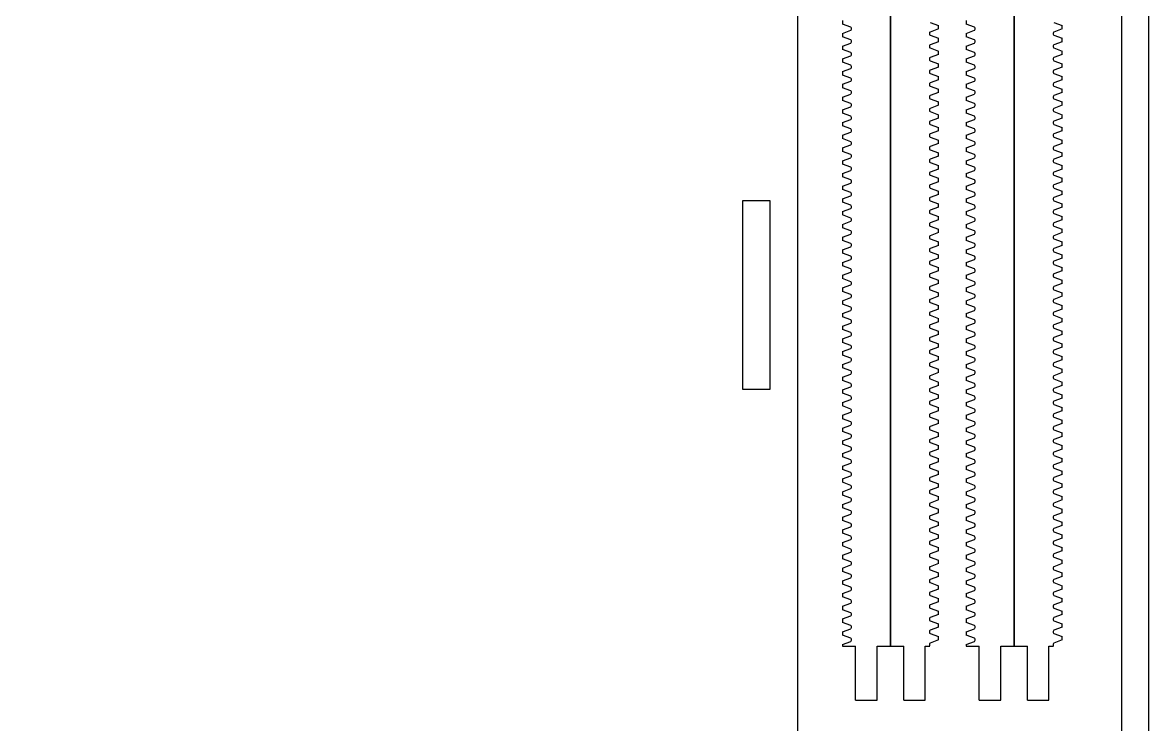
# Model space of a CAD drawing. Header units: millimetres. Extents: x 25309 to 26209, y 213925 to 214828.
# Drawn here: x 26000.1 to 26208.6, y 214568.3 to 214698.2 of the extents above; entities that cross this region are included whole.
import ezdxf

# ---------------------------------------------------------------- set-up
doc = ezdxf.new("R2010")
doc.units = ezdxf.units.MM

msp = doc.modelspace()

# ---------------------------------------------------------------- linework, layer by layer
at = {"color": 242, "linetype": 'Continuous', "lineweight": 25}
for p, q in [((26143.56, 214822.78), (26143.56, 214472.78)), ((26160.79, 214582.78), (26160.79, 214812.78)), ((26160.79, 214812.78), (26160.79, 214582.78)), ((26183.69, 214582.78), (26183.69, 214812.78)), ((26183.69, 214812.78), (26183.69, 214582.78)), ((26151.89, 214698.55), (26151.89, 214697.92)), ((26153.43, 214697.36), (26151.89, 214697.92)), ((26168.15, 214698.2), (26169.69, 214697.64)), ((26169.69, 214697.01), (26169.69, 214697.64)), ((26174.79, 214698.55), (26174.79, 214697.92)), ((26176.33, 214697.36), (26174.79, 214697.92)), ((26191.05, 214698.2), (26192.59, 214697.64)), ((26192.59, 214697.01), (26192.59, 214697.64)), ((26151.89, 214696.2), (26153.43, 214696.76)), ((26151.89, 214696.2), (26151.89, 214695.56)), ((26153.43, 214695), (26151.89, 214695.56)), ((26153.58, 214696.97), (26153.58, 214697.15)), ((26168, 214696.24), (26168, 214696.06)), ((26169.69, 214697.01), (26168.15, 214696.45)), ((26168.15, 214695.85), (26169.69, 214695.29)), ((26174.79, 214696.2), (26176.33, 214696.76)), ((26174.79, 214696.2), (26174.79, 214695.56)), ((26176.33, 214695), (26174.79, 214695.56)), ((26176.48, 214696.97), (26176.48, 214697.15)), ((26190.9, 214696.24), (26190.9, 214696.06)), ((26192.59, 214697.01), (26191.05, 214696.45)), ((26191.05, 214695.85), (26192.59, 214695.29)), ((26151.89, 214693.84), (26153.43, 214694.4)), ((26151.89, 214693.84), (26151.89, 214693.21)), ((26153.58, 214694.61), (26153.58, 214694.79)), ((26168, 214693.88), (26168, 214693.7)), ((26169.69, 214694.66), (26168.15, 214694.1)), ((26168.15, 214693.49), (26169.69, 214692.93)), ((26169.69, 214694.66), (26169.69, 214695.29)), ((26174.79, 214693.84), (26176.33, 214694.4)), ((26174.79, 214693.84), (26174.79, 214693.21)), ((26176.48, 214694.61), (26176.48, 214694.79)), ((26190.9, 214693.88), (26190.9, 214693.7)), ((26192.59, 214694.66), (26191.05, 214694.1)), ((26191.05, 214693.49), (26192.59, 214692.93)), ((26192.59, 214694.66), (26192.59, 214695.29)), ((26153.43, 214692.65), (26151.89, 214693.21)), ((26151.89, 214691.48), (26153.43, 214692.04)), ((26151.89, 214691.48), (26151.89, 214690.85)), ((26153.58, 214692.25), (26153.58, 214692.44)), ((26168, 214691.53), (26168, 214691.35)), ((26169.69, 214692.3), (26168.15, 214691.74)), ((26169.69, 214692.3), (26169.69, 214692.93)), ((26176.33, 214692.65), (26174.79, 214693.21)), ((26174.79, 214691.48), (26176.33, 214692.04)), ((26174.79, 214691.48), (26174.79, 214690.85)), ((26176.48, 214692.25), (26176.48, 214692.44)), ((26190.9, 214691.53), (26190.9, 214691.35)), ((26192.59, 214692.3), (26191.05, 214691.74)), ((26192.59, 214692.3), (26192.59, 214692.93)), ((26153.43, 214690.29), (26151.89, 214690.85)), ((26151.89, 214689.13), (26153.43, 214689.69)), ((26151.89, 214689.13), (26151.89, 214688.49)), ((26153.58, 214689.9), (26153.58, 214690.08)), ((26168, 214689.17), (26168, 214688.99)), ((26168.15, 214691.14), (26169.69, 214690.58)), ((26169.69, 214689.94), (26168.15, 214689.38)), ((26169.69, 214689.94), (26169.69, 214690.58)), ((26176.33, 214690.29), (26174.79, 214690.85)), ((26174.79, 214689.13), (26176.33, 214689.69)), ((26174.79, 214689.13), (26174.79, 214688.49)), ((26176.48, 214689.9), (26176.48, 214690.08)), ((26190.9, 214689.17), (26190.9, 214688.99)), ((26191.05, 214691.14), (26192.59, 214690.58)), ((26192.59, 214689.94), (26191.05, 214689.38)), ((26192.59, 214689.94), (26192.59, 214690.58)), ((26153.43, 214687.93), (26151.89, 214688.49)), ((26151.89, 214686.77), (26153.43, 214687.33)), ((26153.58, 214687.54), (26153.58, 214687.72)), ((26168.15, 214688.78), (26169.69, 214688.22)), ((26169.69, 214687.59), (26168.15, 214687.03)), ((26169.69, 214687.59), (26169.69, 214688.22)), ((26176.33, 214687.93), (26174.79, 214688.49)), ((26174.79, 214686.77), (26176.33, 214687.33)), ((26176.48, 214687.54), (26176.48, 214687.72)), ((26191.05, 214688.78), (26192.59, 214688.22)), ((26192.59, 214687.59), (26191.05, 214687.03)), ((26192.59, 214687.59), (26192.59, 214688.22)), ((26151.89, 214686.77), (26151.89, 214686.14)), ((26153.43, 214685.58), (26151.89, 214686.14)), ((26151.89, 214684.41), (26153.43, 214684.97)), ((26153.58, 214685.19), (26153.58, 214685.37)), ((26168, 214686.82), (26168, 214686.64)), ((26168.15, 214686.42), (26169.69, 214685.86)), ((26169.69, 214685.23), (26168.15, 214684.67)), ((26169.69, 214685.23), (26169.69, 214685.86)), ((26174.79, 214686.77), (26174.79, 214686.14)), ((26176.33, 214685.58), (26174.79, 214686.14)), ((26174.79, 214684.41), (26176.33, 214684.97)), ((26176.48, 214685.19), (26176.48, 214685.37)), ((26190.9, 214686.82), (26190.9, 214686.64)), ((26191.05, 214686.42), (26192.59, 214685.86)), ((26192.59, 214685.23), (26191.05, 214684.67)), ((26192.59, 214685.23), (26192.59, 214685.86)), ((26151.89, 214684.41), (26151.89, 214683.78)), ((26153.43, 214683.22), (26151.89, 214683.78)), ((26153.58, 214682.83), (26153.58, 214683.01)), ((26168, 214684.46), (26168, 214684.28)), ((26168.15, 214684.07), (26169.69, 214683.51)), ((26169.69, 214682.88), (26168.15, 214682.31)), ((26169.69, 214682.88), (26169.69, 214683.51)), ((26174.79, 214684.41), (26174.79, 214683.78)), ((26176.33, 214683.22), (26174.79, 214683.78)), ((26176.48, 214682.83), (26176.48, 214683.01)), ((26190.9, 214684.46), (26190.9, 214684.28)), ((26191.05, 214684.07), (26192.59, 214683.51)), ((26192.59, 214682.88), (26191.05, 214682.31)), ((26192.59, 214682.88), (26192.59, 214683.51)), ((26151.89, 214682.06), (26153.43, 214682.62)), ((26151.89, 214682.06), (26151.89, 214681.43)), ((26153.43, 214680.87), (26151.89, 214681.43)), ((26168, 214682.1), (26168, 214681.92)), ((26168.15, 214681.71), (26169.69, 214681.15)), ((26169.69, 214680.52), (26169.69, 214681.15)), ((26174.79, 214682.06), (26176.33, 214682.62)), ((26174.79, 214682.06), (26174.79, 214681.43)), ((26176.33, 214680.87), (26174.79, 214681.43)), ((26190.9, 214682.1), (26190.9, 214681.92)), ((26191.05, 214681.71), (26192.59, 214681.15)), ((26192.59, 214680.52), (26192.59, 214681.15)), ((26151.89, 214679.7), (26153.43, 214680.26)), ((26151.89, 214679.7), (26151.89, 214679.07)), ((26153.43, 214678.51), (26151.89, 214679.07)), ((26153.58, 214680.47), (26153.58, 214680.65)), ((26168, 214679.75), (26168, 214679.57)), ((26169.69, 214680.52), (26168.15, 214679.96)), ((26168.15, 214679.36), (26169.69, 214678.79)), ((26169.69, 214678.16), (26169.69, 214678.79)), ((26174.79, 214679.7), (26176.33, 214680.26)), ((26174.79, 214679.7), (26174.79, 214679.07)), ((26176.33, 214678.51), (26174.79, 214679.07)), ((26176.48, 214680.47), (26176.48, 214680.65)), ((26190.9, 214679.75), (26190.9, 214679.57)), ((26192.59, 214680.52), (26191.05, 214679.96)), ((26191.05, 214679.36), (26192.59, 214678.79)), ((26192.59, 214678.16), (26192.59, 214678.79)), ((26151.89, 214677.35), (26153.43, 214677.91)), ((26151.89, 214677.35), (26151.89, 214676.71)), ((26153.43, 214676.15), (26151.89, 214676.71)), ((26153.58, 214678.12), (26153.58, 214678.3)), ((26168, 214677.39), (26168, 214677.21)), ((26169.69, 214678.16), (26168.15, 214677.6)), ((26168.15, 214677), (26169.69, 214676.44)), ((26174.79, 214677.35), (26176.33, 214677.91)), ((26174.79, 214677.35), (26174.79, 214676.71)), ((26176.33, 214676.15), (26174.79, 214676.71)), ((26176.48, 214678.12), (26176.48, 214678.3)), ((26190.9, 214677.39), (26190.9, 214677.21)), ((26192.59, 214678.16), (26191.05, 214677.6)), ((26191.05, 214677), (26192.59, 214676.44)), ((26151.89, 214674.99), (26153.43, 214675.55)), ((26151.89, 214674.99), (26151.89, 214674.36)), ((26153.58, 214675.76), (26153.58, 214675.94)), ((26168, 214675.03), (26168, 214674.85)), ((26169.69, 214675.81), (26168.15, 214675.25)), ((26168.15, 214674.64), (26169.69, 214674.08)), ((26169.69, 214675.81), (26169.69, 214676.44)), ((26174.79, 214674.99), (26176.33, 214675.55)), ((26174.79, 214674.99), (26174.79, 214674.36)), ((26176.48, 214675.76), (26176.48, 214675.94)), ((26190.9, 214675.03), (26190.9, 214674.85)), ((26192.59, 214675.81), (26191.05, 214675.25)), ((26191.05, 214674.64), (26192.59, 214674.08)), ((26192.59, 214675.81), (26192.59, 214676.44)), ((26153.43, 214673.8), (26151.89, 214674.36)), ((26151.89, 214672.63), (26153.43, 214673.19)), ((26151.89, 214672.63), (26151.89, 214672)), ((26153.58, 214673.41), (26153.58, 214673.59)), ((26168, 214672.68), (26168, 214672.5)), ((26169.69, 214673.45), (26168.15, 214672.89)), ((26169.69, 214673.45), (26169.69, 214674.08)), ((26176.33, 214673.8), (26174.79, 214674.36)), ((26174.79, 214672.63), (26176.33, 214673.19)), ((26174.79, 214672.63), (26174.79, 214672)), ((26176.48, 214673.41), (26176.48, 214673.59)), ((26190.9, 214672.68), (26190.9, 214672.5)), ((26192.59, 214673.45), (26191.05, 214672.89)), ((26192.59, 214673.45), (26192.59, 214674.08)), ((26153.43, 214671.44), (26151.89, 214672)), ((26151.89, 214670.28), (26153.43, 214670.84)), ((26153.58, 214671.05), (26153.58, 214671.23)), ((26168.15, 214672.29), (26169.69, 214671.73)), ((26169.69, 214671.09), (26168.15, 214670.53)), ((26169.69, 214671.09), (26169.69, 214671.73)), ((26176.33, 214671.44), (26174.79, 214672)), ((26174.79, 214670.28), (26176.33, 214670.84)), ((26176.48, 214671.05), (26176.48, 214671.23)), ((26191.05, 214672.29), (26192.59, 214671.73)), ((26192.59, 214671.09), (26191.05, 214670.53)), ((26192.59, 214671.09), (26192.59, 214671.73)), ((26151.89, 214670.28), (26151.89, 214669.65)), ((26153.43, 214669.08), (26151.89, 214669.65)), ((26151.89, 214667.92), (26153.43, 214668.48)), ((26153.58, 214668.69), (26153.58, 214668.87)), ((26168, 214670.32), (26168, 214670.14)), ((26168.15, 214669.93), (26169.69, 214669.37)), ((26169.69, 214668.74), (26168.15, 214668.18)), ((26169.69, 214668.74), (26169.69, 214669.37)), ((26174.79, 214670.28), (26174.79, 214669.65)), ((26176.33, 214669.08), (26174.79, 214669.65)), ((26174.79, 214667.92), (26176.33, 214668.48)), ((26176.48, 214668.69), (26176.48, 214668.87)), ((26190.9, 214670.32), (26190.9, 214670.14)), ((26191.05, 214669.93), (26192.59, 214669.37)), ((26192.59, 214668.74), (26191.05, 214668.18)), ((26192.59, 214668.74), (26192.59, 214669.37)), ((26151.89, 214667.92), (26151.89, 214667.29)), ((26153.43, 214666.73), (26151.89, 214667.29)), ((26153.58, 214666.34), (26153.58, 214666.52)), ((26168, 214667.97), (26168, 214667.79)), ((26168.15, 214667.57), (26169.69, 214667.01)), ((26169.69, 214666.38), (26168.15, 214665.82)), ((26169.69, 214666.38), (26169.69, 214667.01)), ((26174.79, 214667.92), (26174.79, 214667.29)), ((26176.33, 214666.73), (26174.79, 214667.29)), ((26176.48, 214666.34), (26176.48, 214666.52)), ((26190.9, 214667.97), (26190.9, 214667.79)), ((26191.05, 214667.57), (26192.59, 214667.01)), ((26192.59, 214666.38), (26191.05, 214665.82)), ((26192.59, 214666.38), (26192.59, 214667.01)), ((26133.46, 214665.28), (26138.46, 214665.28)), ((26133.46, 214630.28), (26133.46, 214665.28)), ((26138.46, 214665.28), (26138.46, 214630.28)), ((26151.89, 214665.56), (26153.43, 214666.13)), ((26151.89, 214665.56), (26151.89, 214664.93)), ((26153.43, 214664.37), (26151.89, 214664.93)), ((26153.58, 214663.98), (26153.58, 214664.16)), ((26168, 214665.61), (26168, 214665.43)), ((26168.15, 214665.22), (26169.69, 214664.66)), ((26169.69, 214664.03), (26169.69, 214664.66)), ((26174.79, 214665.56), (26176.33, 214666.13)), ((26174.79, 214665.56), (26174.79, 214664.93)), ((26176.33, 214664.37), (26174.79, 214664.93)), ((26176.48, 214663.98), (26176.48, 214664.16)), ((26190.9, 214665.61), (26190.9, 214665.43)), ((26191.05, 214665.22), (26192.59, 214664.66)), ((26192.59, 214664.03), (26192.59, 214664.66)), ((26151.89, 214663.21), (26153.43, 214663.77)), ((26151.89, 214663.21), (26151.89, 214662.58)), ((26153.43, 214662.02), (26151.89, 214662.58)), ((26168, 214663.25), (26168, 214663.07)), ((26169.69, 214664.03), (26168.15, 214663.47)), ((26168.15, 214662.86), (26169.69, 214662.3)), ((26169.69, 214661.67), (26169.69, 214662.3)), ((26174.79, 214663.21), (26176.33, 214663.77)), ((26174.79, 214663.21), (26174.79, 214662.58)), ((26176.33, 214662.02), (26174.79, 214662.58)), ((26190.9, 214663.25), (26190.9, 214663.07)), ((26192.59, 214664.03), (26191.05, 214663.47)), ((26191.05, 214662.86), (26192.59, 214662.3)), ((26192.59, 214661.67), (26192.59, 214662.3)), ((26151.89, 214660.85), (26153.43, 214661.41)), ((26151.89, 214660.85), (26151.89, 214660.22)), ((26153.43, 214659.66), (26151.89, 214660.22)), ((26153.58, 214661.62), (26153.58, 214661.8)), ((26168, 214660.9), (26168, 214660.72)), ((26169.69, 214661.67), (26168.15, 214661.11)), ((26168.15, 214660.51), (26169.69, 214659.95)), ((26169.69, 214659.31), (26169.69, 214659.95)), ((26174.79, 214660.85), (26176.33, 214661.41)), ((26174.79, 214660.85), (26174.79, 214660.22)), ((26176.33, 214659.66), (26174.79, 214660.22)), ((26176.48, 214661.62), (26176.48, 214661.8)), ((26190.9, 214660.9), (26190.9, 214660.72)), ((26192.59, 214661.67), (26191.05, 214661.11)), ((26191.05, 214660.51), (26192.59, 214659.95)), ((26192.59, 214659.31), (26192.59, 214659.95)), ((26151.89, 214658.5), (26153.43, 214659.06)), ((26151.89, 214658.5), (26151.89, 214657.86)), ((26153.43, 214657.3), (26151.89, 214657.86)), ((26153.58, 214659.27), (26153.58, 214659.45)), ((26168, 214658.54), (26168, 214658.36)), ((26169.69, 214659.31), (26168.15, 214658.75)), ((26168.15, 214658.15), (26169.69, 214657.59)), ((26174.79, 214658.5), (26176.33, 214659.06)), ((26174.79, 214658.5), (26174.79, 214657.86)), ((26176.33, 214657.3), (26174.79, 214657.86)), ((26176.48, 214659.27), (26176.48, 214659.45)), ((26190.9, 214658.54), (26190.9, 214658.36)), ((26192.59, 214659.31), (26191.05, 214658.75)), ((26191.05, 214658.15), (26192.59, 214657.59)), ((26151.89, 214656.14), (26153.43, 214656.7)), ((26151.89, 214656.14), (26151.89, 214655.51)), ((26153.58, 214656.91), (26153.58, 214657.09)), ((26168, 214656.19), (26168, 214656)), ((26169.69, 214656.96), (26168.15, 214656.4)), ((26168.15, 214655.79), (26169.69, 214655.23)), ((26169.69, 214656.96), (26169.69, 214657.59)), ((26174.79, 214656.14), (26176.33, 214656.7)), ((26174.79, 214656.14), (26174.79, 214655.51)), ((26176.48, 214656.91), (26176.48, 214657.09)), ((26190.9, 214656.19), (26190.9, 214656)), ((26192.59, 214656.96), (26191.05, 214656.4)), ((26191.05, 214655.79), (26192.59, 214655.23)), ((26192.59, 214656.96), (26192.59, 214657.59)), ((26153.43, 214654.95), (26151.89, 214655.51)), ((26151.89, 214653.78), (26153.43, 214654.34)), ((26151.89, 214653.78), (26151.89, 214653.15)), ((26153.58, 214654.56), (26153.58, 214654.74)), ((26168, 214653.83), (26168, 214653.65)), ((26169.69, 214654.6), (26168.15, 214654.04)), ((26169.69, 214654.6), (26169.69, 214655.23)), ((26176.33, 214654.95), (26174.79, 214655.51)), ((26174.79, 214653.78), (26176.33, 214654.34)), ((26174.79, 214653.78), (26174.79, 214653.15)), ((26176.48, 214654.56), (26176.48, 214654.74)), ((26190.9, 214653.83), (26190.9, 214653.65)), ((26192.59, 214654.6), (26191.05, 214654.04)), ((26192.59, 214654.6), (26192.59, 214655.23)), ((26153.43, 214652.59), (26151.89, 214653.15)), ((26151.89, 214651.43), (26153.43, 214651.99)), ((26153.58, 214652.2), (26153.58, 214652.38)), ((26168.15, 214653.44), (26169.69, 214652.88)), ((26169.69, 214652.24), (26168.15, 214651.68)), ((26169.69, 214652.24), (26169.69, 214652.88)), ((26176.33, 214652.59), (26174.79, 214653.15)), ((26174.79, 214651.43), (26176.33, 214651.99)), ((26176.48, 214652.2), (26176.48, 214652.38)), ((26191.05, 214653.44), (26192.59, 214652.88)), ((26192.59, 214652.24), (26191.05, 214651.68)), ((26192.59, 214652.24), (26192.59, 214652.88)), ((26151.89, 214651.43), (26151.89, 214650.8)), ((26153.43, 214650.24), (26151.89, 214650.8)), ((26151.89, 214649.07), (26153.43, 214649.63)), ((26153.58, 214649.84), (26153.58, 214650.02)), ((26168, 214651.47), (26168, 214651.29)), ((26168.15, 214651.08), (26169.69, 214650.52)), ((26169.69, 214649.89), (26168.15, 214649.33)), ((26169.69, 214649.89), (26169.69, 214650.52)), ((26174.79, 214651.43), (26174.79, 214650.8)), ((26176.33, 214650.24), (26174.79, 214650.8)), ((26174.79, 214649.07), (26176.33, 214649.63)), ((26176.48, 214649.84), (26176.48, 214650.02)), ((26190.9, 214651.47), (26190.9, 214651.29)), ((26191.05, 214651.08), (26192.59, 214650.52)), ((26192.59, 214649.89), (26191.05, 214649.33)), ((26192.59, 214649.89), (26192.59, 214650.52)), ((26151.89, 214649.07), (26151.89, 214648.44)), ((26153.43, 214647.88), (26151.89, 214648.44)), ((26153.58, 214647.49), (26153.58, 214647.67)), ((26168, 214649.12), (26168, 214648.94)), ((26168.15, 214648.72), (26169.69, 214648.16)), ((26169.69, 214647.53), (26168.15, 214646.97)), ((26169.69, 214647.53), (26169.69, 214648.16)), ((26174.79, 214649.07), (26174.79, 214648.44)), ((26176.33, 214647.88), (26174.79, 214648.44)), ((26176.48, 214647.49), (26176.48, 214647.67)), ((26190.9, 214649.12), (26190.9, 214648.94)), ((26191.05, 214648.72), (26192.59, 214648.16)), ((26192.59, 214647.53), (26191.05, 214646.97)), ((26192.59, 214647.53), (26192.59, 214648.16)), ((26151.89, 214646.72), (26153.43, 214647.28)), ((26151.89, 214646.72), (26151.89, 214646.08)), ((26153.43, 214645.52), (26151.89, 214646.08)), ((26168, 214646.76), (26168, 214646.58)), ((26168.15, 214646.37), (26169.69, 214645.81)), ((26169.69, 214645.18), (26169.69, 214645.81)), ((26174.79, 214646.72), (26176.33, 214647.28)), ((26174.79, 214646.72), (26174.79, 214646.08)), ((26176.33, 214645.52), (26174.79, 214646.08)), ((26190.9, 214646.76), (26190.9, 214646.58)), ((26191.05, 214646.37), (26192.59, 214645.81)), ((26192.59, 214645.18), (26192.59, 214645.81)), ((26151.89, 214644.36), (26153.43, 214644.92)), ((26151.89, 214644.36), (26151.89, 214643.73)), ((26153.43, 214643.17), (26151.89, 214643.73)), ((26153.58, 214645.13), (26153.58, 214645.31)), ((26168, 214644.4), (26168, 214644.22)), ((26169.69, 214645.18), (26168.15, 214644.62)), ((26168.15, 214644.01), (26169.69, 214643.45)), ((26169.69, 214642.82), (26169.69, 214643.45)), ((26174.79, 214644.36), (26176.33, 214644.92)), ((26174.79, 214644.36), (26174.79, 214643.73)), ((26176.33, 214643.17), (26174.79, 214643.73)), ((26176.48, 214645.13), (26176.48, 214645.31)), ((26190.9, 214644.4), (26190.9, 214644.22)), ((26192.59, 214645.18), (26191.05, 214644.62)), ((26191.05, 214644.01), (26192.59, 214643.45)), ((26192.59, 214642.82), (26192.59, 214643.45)), ((26151.89, 214642), (26153.43, 214642.56)), ((26151.89, 214642), (26151.89, 214641.37)), ((26153.43, 214640.81), (26151.89, 214641.37)), ((26153.58, 214642.77), (26153.58, 214642.96)), ((26168, 214642.05), (26168, 214641.87)), ((26169.69, 214642.82), (26168.15, 214642.26)), ((26168.15, 214641.66), (26169.69, 214641.1)), ((26174.79, 214642), (26176.33, 214642.56)), ((26174.79, 214642), (26174.79, 214641.37)), ((26176.33, 214640.81), (26174.79, 214641.37)), ((26176.48, 214642.77), (26176.48, 214642.96)), ((26190.9, 214642.05), (26190.9, 214641.87)), ((26192.59, 214642.82), (26191.05, 214642.26)), ((26191.05, 214641.66), (26192.59, 214641.1)), ((26151.89, 214639.65), (26153.43, 214640.21)), ((26151.89, 214639.65), (26151.89, 214639.01)), ((26153.58, 214640.42), (26153.58, 214640.6)), ((26168, 214639.69), (26168, 214639.51)), ((26169.69, 214640.46), (26168.15, 214639.9)), ((26168.15, 214639.3), (26169.69, 214638.74)), ((26169.69, 214640.46), (26169.69, 214641.1)), ((26174.79, 214639.65), (26176.33, 214640.21)), ((26174.79, 214639.65), (26174.79, 214639.01)), ((26176.48, 214640.42), (26176.48, 214640.6)), ((26190.9, 214639.69), (26190.9, 214639.51)), ((26192.59, 214640.46), (26191.05, 214639.9)), ((26191.05, 214639.3), (26192.59, 214638.74)), ((26192.59, 214640.46), (26192.59, 214641.1)), ((26153.43, 214638.45), (26151.89, 214639.01)), ((26151.89, 214637.29), (26153.43, 214637.85)), ((26151.89, 214637.29), (26151.89, 214636.66)), ((26153.58, 214638.06), (26153.58, 214638.24)), ((26168, 214637.34), (26168, 214637.16)), ((26169.69, 214638.11), (26168.15, 214637.55)), ((26169.69, 214638.11), (26169.69, 214638.74)), ((26176.33, 214638.45), (26174.79, 214639.01)), ((26174.79, 214637.29), (26176.33, 214637.85)), ((26174.79, 214637.29), (26174.79, 214636.66)), ((26176.48, 214638.06), (26176.48, 214638.24)), ((26190.9, 214637.34), (26190.9, 214637.16)), ((26192.59, 214638.11), (26191.05, 214637.55)), ((26192.59, 214638.11), (26192.59, 214638.74)), ((26153.43, 214636.1), (26151.89, 214636.66)), ((26151.89, 214634.93), (26153.43, 214635.49)), ((26151.89, 214634.93), (26151.89, 214634.3)), ((26153.58, 214635.71), (26153.58, 214635.89)), ((26168, 214634.98), (26168, 214634.8)), ((26168.15, 214636.94), (26169.69, 214636.38)), ((26169.69, 214635.75), (26168.15, 214635.19)), ((26169.69, 214635.75), (26169.69, 214636.38)), ((26176.33, 214636.1), (26174.79, 214636.66)), ((26174.79, 214634.93), (26176.33, 214635.49)), ((26174.79, 214634.93), (26174.79, 214634.3)), ((26176.48, 214635.71), (26176.48, 214635.89)), ((26190.9, 214634.98), (26190.9, 214634.8)), ((26191.05, 214636.94), (26192.59, 214636.38)), ((26192.59, 214635.75), (26191.05, 214635.19)), ((26192.59, 214635.75), (26192.59, 214636.38)), ((26153.43, 214633.74), (26151.89, 214634.3)), ((26151.89, 214632.58), (26153.43, 214633.14)), ((26153.58, 214633.35), (26153.58, 214633.53)), ((26168.15, 214634.59), (26169.69, 214634.03)), ((26169.69, 214633.4), (26168.15, 214632.83)), ((26169.69, 214633.4), (26169.69, 214634.03)), ((26176.33, 214633.74), (26174.79, 214634.3)), ((26174.79, 214632.58), (26176.33, 214633.14)), ((26176.48, 214633.35), (26176.48, 214633.53)), ((26191.05, 214634.59), (26192.59, 214634.03)), ((26192.59, 214633.4), (26191.05, 214632.83)), ((26192.59, 214633.4), (26192.59, 214634.03)), ((26151.89, 214632.58), (26151.89, 214631.95)), ((26153.43, 214631.39), (26151.89, 214631.95)), ((26151.89, 214630.22), (26153.43, 214630.78)), ((26153.58, 214630.99), (26153.58, 214631.17)), ((26168, 214632.62), (26168, 214632.44)), ((26168.15, 214632.23), (26169.69, 214631.67)), ((26169.69, 214631.04), (26168.15, 214630.48)), ((26169.69, 214631.04), (26169.69, 214631.67)), ((26174.79, 214632.58), (26174.79, 214631.95)), ((26176.33, 214631.39), (26174.79, 214631.95)), ((26174.79, 214630.22), (26176.33, 214630.78)), ((26176.48, 214630.99), (26176.48, 214631.17)), ((26190.9, 214632.62), (26190.9, 214632.44)), ((26191.05, 214632.23), (26192.59, 214631.67)), ((26192.59, 214631.04), (26191.05, 214630.48)), ((26192.59, 214631.04), (26192.59, 214631.67)), ((26138.46, 214630.28), (26133.46, 214630.28)), ((26151.89, 214630.22), (26151.89, 214629.59)), ((26153.43, 214629.03), (26151.89, 214629.59)), ((26153.58, 214628.64), (26153.58, 214628.82)), ((26168, 214630.27), (26168, 214630.09)), ((26168.15, 214629.88), (26169.69, 214629.31)), ((26169.69, 214628.68), (26168.15, 214628.12)), ((26169.69, 214628.68), (26169.69, 214629.31)), ((26174.79, 214630.22), (26174.79, 214629.59)), ((26176.33, 214629.03), (26174.79, 214629.59)), ((26176.48, 214628.64), (26176.48, 214628.82)), ((26190.9, 214630.27), (26190.9, 214630.09)), ((26191.05, 214629.88), (26192.59, 214629.31)), ((26192.59, 214628.68), (26191.05, 214628.12)), ((26192.59, 214628.68), (26192.59, 214629.31)), ((26151.89, 214627.87), (26153.43, 214628.43)), ((26151.89, 214627.87), (26151.89, 214627.23)), ((26153.43, 214626.67), (26151.89, 214627.23)), ((26168, 214627.91), (26168, 214627.73)), ((26168.15, 214627.52), (26169.69, 214626.96)), ((26169.69, 214626.33), (26169.69, 214626.96)), ((26174.79, 214627.87), (26176.33, 214628.43)), ((26174.79, 214627.87), (26174.79, 214627.23)), ((26176.33, 214626.67), (26174.79, 214627.23)), ((26190.9, 214627.91), (26190.9, 214627.73)), ((26191.05, 214627.52), (26192.59, 214626.96)), ((26192.59, 214626.33), (26192.59, 214626.96)), ((26151.89, 214625.51), (26153.43, 214626.07)), ((26151.89, 214625.51), (26151.89, 214624.88)), ((26153.43, 214624.32), (26151.89, 214624.88)), ((26153.58, 214626.28), (26153.58, 214626.46)), ((26168, 214625.55), (26168, 214625.37)), ((26169.69, 214626.33), (26168.15, 214625.77)), ((26168.15, 214625.16), (26169.69, 214624.6)), ((26169.69, 214623.97), (26169.69, 214624.6)), ((26174.79, 214625.51), (26176.33, 214626.07)), ((26174.79, 214625.51), (26174.79, 214624.88)), ((26176.33, 214624.32), (26174.79, 214624.88)), ((26176.48, 214626.28), (26176.48, 214626.46)), ((26190.9, 214625.55), (26190.9, 214625.37)), ((26192.59, 214626.33), (26191.05, 214625.77)), ((26191.05, 214625.16), (26192.59, 214624.6)), ((26192.59, 214623.97), (26192.59, 214624.6)), ((26151.89, 214623.15), (26153.43, 214623.71)), ((26151.89, 214623.15), (26151.89, 214622.52)), ((26153.43, 214621.96), (26151.89, 214622.52)), ((26153.58, 214623.93), (26153.58, 214624.11)), ((26168, 214623.2), (26168, 214623.02)), ((26169.69, 214623.97), (26168.15, 214623.41)), ((26168.15, 214622.81), (26169.69, 214622.25)), ((26174.79, 214623.15), (26176.33, 214623.71)), ((26174.79, 214623.15), (26174.79, 214622.52)), ((26176.33, 214621.96), (26174.79, 214622.52)), ((26176.48, 214623.93), (26176.48, 214624.11)), ((26190.9, 214623.2), (26190.9, 214623.02)), ((26192.59, 214623.97), (26191.05, 214623.41)), ((26191.05, 214622.81), (26192.59, 214622.25)), ((26151.89, 214620.8), (26153.43, 214621.36)), ((26151.89, 214620.8), (26151.89, 214620.16)), ((26153.58, 214621.57), (26153.58, 214621.75)), ((26168, 214620.84), (26168, 214620.66)), ((26169.69, 214621.61), (26168.15, 214621.05)), ((26168.15, 214620.45), (26169.69, 214619.89)), ((26169.69, 214621.61), (26169.69, 214622.25)), ((26174.79, 214620.8), (26176.33, 214621.36)), ((26174.79, 214620.8), (26174.79, 214620.16)), ((26176.48, 214621.57), (26176.48, 214621.75)), ((26190.9, 214620.84), (26190.9, 214620.66)), ((26192.59, 214621.61), (26191.05, 214621.05)), ((26191.05, 214620.45), (26192.59, 214619.89)), ((26192.59, 214621.61), (26192.59, 214622.25)), ((26153.43, 214619.6), (26151.89, 214620.16)), ((26151.89, 214618.44), (26153.43, 214619)), ((26151.89, 214618.44), (26151.89, 214617.81)), ((26153.58, 214619.21), (26153.58, 214619.39)), ((26168, 214618.49), (26168, 214618.31)), ((26169.69, 214619.26), (26168.15, 214618.7)), ((26169.69, 214619.26), (26169.69, 214619.89)), ((26176.33, 214619.6), (26174.79, 214620.16)), ((26174.79, 214618.44), (26176.33, 214619)), ((26174.79, 214618.44), (26174.79, 214617.81)), ((26176.48, 214619.21), (26176.48, 214619.39)), ((26190.9, 214618.49), (26190.9, 214618.31)), ((26192.59, 214619.26), (26191.05, 214618.7)), ((26192.59, 214619.26), (26192.59, 214619.89)), ((26153.43, 214617.25), (26151.89, 214617.81)), ((26151.89, 214616.08), (26153.43, 214616.65)), ((26153.58, 214616.86), (26153.58, 214617.04)), ((26168.15, 214618.09), (26169.69, 214617.53)), ((26169.69, 214616.9), (26168.15, 214616.34)), ((26169.69, 214616.9), (26169.69, 214617.53)), ((26176.33, 214617.25), (26174.79, 214617.81)), ((26174.79, 214616.08), (26176.33, 214616.65)), ((26176.48, 214616.86), (26176.48, 214617.04)), ((26191.05, 214618.09), (26192.59, 214617.53)), ((26192.59, 214616.9), (26191.05, 214616.34)), ((26192.59, 214616.9), (26192.59, 214617.53)), ((26151.89, 214616.08), (26151.89, 214615.45)), ((26153.43, 214614.89), (26151.89, 214615.45)), ((26151.89, 214613.73), (26153.43, 214614.29)), ((26153.58, 214614.5), (26153.58, 214614.68)), ((26168, 214616.13), (26168, 214615.95)), ((26168.15, 214615.74), (26169.69, 214615.18)), ((26169.69, 214614.55), (26168.15, 214613.99)), ((26169.69, 214614.55), (26169.69, 214615.18)), ((26174.79, 214616.08), (26174.79, 214615.45)), ((26176.33, 214614.89), (26174.79, 214615.45)), ((26174.79, 214613.73), (26176.33, 214614.29)), ((26176.48, 214614.5), (26176.48, 214614.68)), ((26190.9, 214616.13), (26190.9, 214615.95)), ((26191.05, 214615.74), (26192.59, 214615.18)), ((26192.59, 214614.55), (26191.05, 214613.99)), ((26192.59, 214614.55), (26192.59, 214615.18)), ((26151.89, 214613.73), (26151.89, 214613.1)), ((26153.43, 214612.54), (26151.89, 214613.1)), ((26153.58, 214612.14), (26153.58, 214612.32)), ((26168, 214613.77), (26168, 214613.59)), ((26168.15, 214613.38), (26169.69, 214612.82)), ((26169.69, 214612.19), (26168.15, 214611.63)), ((26169.69, 214612.19), (26169.69, 214612.82)), ((26174.79, 214613.73), (26174.79, 214613.1)), ((26176.33, 214612.54), (26174.79, 214613.1)), ((26176.48, 214612.14), (26176.48, 214612.32)), ((26190.9, 214613.77), (26190.9, 214613.59)), ((26191.05, 214613.38), (26192.59, 214612.82)), ((26192.59, 214612.19), (26191.05, 214611.63)), ((26192.59, 214612.19), (26192.59, 214612.82)), ((26151.89, 214611.37), (26153.43, 214611.93)), ((26151.89, 214611.37), (26151.89, 214610.74)), ((26153.43, 214610.18), (26151.89, 214610.74)), ((26153.58, 214609.79), (26153.58, 214609.97)), ((26168, 214611.42), (26168, 214611.24)), ((26168.15, 214611.03), (26169.69, 214610.47)), ((26169.69, 214609.83), (26169.69, 214610.47)), ((26174.79, 214611.37), (26176.33, 214611.93)), ((26174.79, 214611.37), (26174.79, 214610.74)), ((26176.33, 214610.18), (26174.79, 214610.74)), ((26176.48, 214609.79), (26176.48, 214609.97)), ((26190.9, 214611.42), (26190.9, 214611.24)), ((26191.05, 214611.03), (26192.59, 214610.47)), ((26192.59, 214609.83), (26192.59, 214610.47)), ((26151.89, 214609.02), (26153.43, 214609.58)), ((26151.89, 214609.02), (26151.89, 214608.38)), ((26153.43, 214607.82), (26151.89, 214608.38)), ((26168, 214609.06), (26168, 214608.88)), ((26169.69, 214609.83), (26168.15, 214609.27)), ((26168.15, 214608.67), (26169.69, 214608.11)), ((26169.69, 214607.48), (26169.69, 214608.11)), ((26174.79, 214609.02), (26176.33, 214609.58)), ((26174.79, 214609.02), (26174.79, 214608.38)), ((26176.33, 214607.82), (26174.79, 214608.38)), ((26190.9, 214609.06), (26190.9, 214608.88)), ((26192.59, 214609.83), (26191.05, 214609.27)), ((26191.05, 214608.67), (26192.59, 214608.11)), ((26192.59, 214607.48), (26192.59, 214608.11)), ((26151.89, 214606.66), (26153.43, 214607.22)), ((26151.89, 214606.66), (26151.89, 214606.03)), ((26153.43, 214605.47), (26151.89, 214606.03)), ((26153.58, 214607.43), (26153.58, 214607.61)), ((26168, 214606.71), (26168, 214606.52)), ((26169.69, 214607.48), (26168.15, 214606.92)), ((26168.15, 214606.31), (26169.69, 214605.75)), ((26169.69, 214605.12), (26169.69, 214605.75)), ((26174.79, 214606.66), (26176.33, 214607.22)), ((26174.79, 214606.66), (26174.79, 214606.03)), ((26176.33, 214605.47), (26174.79, 214606.03)), ((26176.48, 214607.43), (26176.48, 214607.61)), ((26190.9, 214606.71), (26190.9, 214606.52)), ((26192.59, 214607.48), (26191.05, 214606.92)), ((26191.05, 214606.31), (26192.59, 214605.75)), ((26192.59, 214605.12), (26192.59, 214605.75)), ((26151.89, 214604.3), (26153.43, 214604.86)), ((26151.89, 214604.3), (26151.89, 214603.67)), ((26153.43, 214603.11), (26151.89, 214603.67)), ((26153.58, 214605.08), (26153.58, 214605.26)), ((26168, 214604.35), (26168, 214604.17)), ((26169.69, 214605.12), (26168.15, 214604.56)), ((26168.15, 214603.96), (26169.69, 214603.4)), ((26174.79, 214604.3), (26176.33, 214604.86)), ((26174.79, 214604.3), (26174.79, 214603.67)), ((26176.33, 214603.11), (26174.79, 214603.67)), ((26176.48, 214605.08), (26176.48, 214605.26)), ((26190.9, 214604.35), (26190.9, 214604.17)), ((26192.59, 214605.12), (26191.05, 214604.56)), ((26191.05, 214603.96), (26192.59, 214603.4)), ((26151.89, 214601.95), (26153.43, 214602.51)), ((26151.89, 214601.95), (26151.89, 214601.32)), ((26153.58, 214602.72), (26153.58, 214602.9)), ((26168, 214601.99), (26168, 214601.81)), ((26169.69, 214602.76), (26168.15, 214602.2)), ((26168.15, 214601.6), (26169.69, 214601.04)), ((26169.69, 214602.76), (26169.69, 214603.4)), ((26174.79, 214601.95), (26176.33, 214602.51)), ((26174.79, 214601.95), (26174.79, 214601.32)), ((26176.48, 214602.72), (26176.48, 214602.9)), ((26190.9, 214601.99), (26190.9, 214601.81)), ((26192.59, 214602.76), (26191.05, 214602.2)), ((26191.05, 214601.6), (26192.59, 214601.04)), ((26192.59, 214602.76), (26192.59, 214603.4)), ((26153.43, 214600.76), (26151.89, 214601.32)), ((26151.89, 214599.59), (26153.43, 214600.15)), ((26151.89, 214599.59), (26151.89, 214598.96)), ((26153.58, 214600.36), (26153.58, 214600.54)), ((26168, 214599.64), (26168, 214599.46)), ((26169.69, 214600.41), (26168.15, 214599.85)), ((26169.69, 214600.41), (26169.69, 214601.04)), ((26176.33, 214600.76), (26174.79, 214601.32)), ((26174.79, 214599.59), (26176.33, 214600.15)), ((26174.79, 214599.59), (26174.79, 214598.96)), ((26176.48, 214600.36), (26176.48, 214600.54)), ((26190.9, 214599.64), (26190.9, 214599.46)), ((26192.59, 214600.41), (26191.05, 214599.85)), ((26192.59, 214600.41), (26192.59, 214601.04)), ((26153.43, 214598.4), (26151.89, 214598.96)), ((26151.89, 214597.24), (26153.43, 214597.8)), ((26153.58, 214598.01), (26153.58, 214598.19)), ((26168.15, 214599.24), (26169.69, 214598.68)), ((26169.69, 214598.05), (26168.15, 214597.49)), ((26169.69, 214598.05), (26169.69, 214598.68)), ((26176.33, 214598.4), (26174.79, 214598.96)), ((26174.79, 214597.24), (26176.33, 214597.8)), ((26176.48, 214598.01), (26176.48, 214598.19)), ((26191.05, 214599.24), (26192.59, 214598.68)), ((26192.59, 214598.05), (26191.05, 214597.49)), ((26192.59, 214598.05), (26192.59, 214598.68)), ((26151.89, 214597.24), (26151.89, 214596.6)), ((26153.43, 214596.04), (26151.89, 214596.6)), ((26151.89, 214594.88), (26153.43, 214595.44)), ((26153.58, 214595.65), (26153.58, 214595.83)), ((26168, 214597.28), (26168, 214597.1)), ((26168.15, 214596.89), (26169.69, 214596.33)), ((26169.69, 214595.7), (26168.15, 214595.14)), ((26169.69, 214595.7), (26169.69, 214596.33)), ((26174.79, 214597.24), (26174.79, 214596.6)), ((26176.33, 214596.04), (26174.79, 214596.6)), ((26174.79, 214594.88), (26176.33, 214595.44)), ((26176.48, 214595.65), (26176.48, 214595.83)), ((26190.9, 214597.28), (26190.9, 214597.1)), ((26191.05, 214596.89), (26192.59, 214596.33)), ((26192.59, 214595.7), (26191.05, 214595.14)), ((26192.59, 214595.7), (26192.59, 214596.33)), ((26151.89, 214594.88), (26151.89, 214594.25)), ((26153.43, 214593.69), (26151.89, 214594.25)), ((26153.58, 214593.29), (26153.58, 214593.48)), ((26168, 214594.92), (26168, 214594.74)), ((26168.15, 214594.53), (26169.69, 214593.97)), ((26169.69, 214593.34), (26168.15, 214592.78)), ((26169.69, 214593.34), (26169.69, 214593.97)), ((26174.79, 214594.88), (26174.79, 214594.25)), ((26176.33, 214593.69), (26174.79, 214594.25)), ((26176.48, 214593.29), (26176.48, 214593.48)), ((26190.9, 214594.92), (26190.9, 214594.74)), ((26191.05, 214594.53), (26192.59, 214593.97)), ((26192.59, 214593.34), (26191.05, 214592.78)), ((26192.59, 214593.34), (26192.59, 214593.97)), ((26151.89, 214592.52), (26153.43, 214593.08)), ((26151.89, 214592.52), (26151.89, 214591.89)), ((26153.43, 214591.33), (26151.89, 214591.89)), ((26168, 214592.57), (26168, 214592.39)), ((26168.15, 214592.18), (26169.69, 214591.62)), ((26169.69, 214590.98), (26169.69, 214591.62)), ((26174.79, 214592.52), (26176.33, 214593.08)), ((26174.79, 214592.52), (26174.79, 214591.89)), ((26176.33, 214591.33), (26174.79, 214591.89)), ((26190.9, 214592.57), (26190.9, 214592.39)), ((26191.05, 214592.18), (26192.59, 214591.62)), ((26192.59, 214590.98), (26192.59, 214591.62)), ((26151.89, 214590.17), (26153.43, 214590.73)), ((26151.89, 214590.17), (26151.89, 214589.53)), ((26153.43, 214588.97), (26151.89, 214589.53)), ((26153.58, 214590.94), (26153.58, 214591.12)), ((26168, 214590.21), (26168, 214590.03)), ((26169.69, 214590.98), (26168.15, 214590.42)), ((26168.15, 214589.82), (26169.69, 214589.26)), ((26169.69, 214588.63), (26169.69, 214589.26)), ((26174.79, 214590.17), (26176.33, 214590.73)), ((26174.79, 214590.17), (26174.79, 214589.53)), ((26176.33, 214588.97), (26174.79, 214589.53)), ((26176.48, 214590.94), (26176.48, 214591.12)), ((26190.9, 214590.21), (26190.9, 214590.03)), ((26192.59, 214590.98), (26191.05, 214590.42)), ((26191.05, 214589.82), (26192.59, 214589.26)), ((26192.59, 214588.63), (26192.59, 214589.26)), ((26151.89, 214587.81), (26153.43, 214588.37)), ((26151.89, 214587.81), (26151.89, 214587.18)), ((26153.43, 214586.62), (26151.89, 214587.18)), ((26153.58, 214588.58), (26153.58, 214588.76)), ((26168, 214587.86), (26168, 214587.68)), ((26169.69, 214588.63), (26168.15, 214588.07)), ((26168.15, 214587.46), (26169.69, 214586.9)), ((26174.79, 214587.81), (26176.33, 214588.37)), ((26174.79, 214587.81), (26174.79, 214587.18)), ((26176.33, 214586.62), (26174.79, 214587.18)), ((26176.48, 214588.58), (26176.48, 214588.76)), ((26190.9, 214587.86), (26190.9, 214587.68)), ((26192.59, 214588.63), (26191.05, 214588.07)), ((26191.05, 214587.46), (26192.59, 214586.9)), ((26151.89, 214585.45), (26153.43, 214586.01)), ((26151.89, 214585.45), (26151.89, 214584.82)), ((26153.58, 214586.23), (26153.58, 214586.41)), ((26168, 214585.5), (26168, 214585.32)), ((26169.69, 214586.27), (26168.15, 214585.71)), ((26168.15, 214585.11), (26169.69, 214584.55)), ((26169.69, 214586.27), (26169.69, 214586.9)), ((26174.79, 214585.45), (26176.33, 214586.01)), ((26174.79, 214585.45), (26174.79, 214584.82)), ((26176.48, 214586.23), (26176.48, 214586.41)), ((26190.9, 214585.5), (26190.9, 214585.32)), ((26192.59, 214586.27), (26191.05, 214585.71)), ((26191.05, 214585.11), (26192.59, 214584.55)), ((26192.59, 214586.27), (26192.59, 214586.9)), ((26153.43, 214584.26), (26151.89, 214584.82)), ((26151.89, 214583.1), (26153.43, 214583.66)), ((26151.89, 214583.1), (26151.89, 214582.78)), ((26153.58, 214583.87), (26153.58, 214584.05)), ((26168, 214583.14), (26168, 214582.96)), ((26169.69, 214583.92), (26168.15, 214583.35)), ((26169.69, 214583.92), (26169.69, 214584.55)), ((26176.33, 214584.26), (26174.79, 214584.82)), ((26174.79, 214583.1), (26176.33, 214583.66)), ((26174.79, 214583.1), (26174.79, 214582.78)), ((26176.48, 214583.87), (26176.48, 214584.05)), ((26190.9, 214583.14), (26190.9, 214582.96)), ((26192.59, 214583.92), (26191.05, 214583.35)), ((26192.59, 214583.92), (26192.59, 214584.55)), ((26151.89, 214582.78), (26154.34, 214582.78)), ((26154.34, 214572.78), (26154.34, 214582.78)), ((26158.34, 214582.78), (26160.79, 214582.78)), ((26158.34, 214572.78), (26158.34, 214582.78)), ((26160.79, 214582.78), (26163.24, 214582.78)), ((26163.24, 214572.78), (26163.24, 214582.78)), ((26167.24, 214582.78), (26168.1, 214582.78)), ((26167.24, 214572.78), (26167.24, 214582.78)), ((26174.79, 214582.78), (26177.24, 214582.78)), ((26177.24, 214572.78), (26177.24, 214582.78)), ((26181.24, 214582.78), (26183.69, 214582.78)), ((26181.24, 214572.78), (26181.24, 214582.78)), ((26183.69, 214582.78), (26186.14, 214582.78)), ((26186.14, 214572.78), (26186.14, 214582.78)), ((26190.14, 214582.78), (26191, 214582.78)), ((26190.14, 214572.78), (26190.14, 214582.78)), ((26154.34, 214572.78), (26158.34, 214572.78)), ((26163.24, 214572.78), (26167.24, 214572.78)), ((26177.24, 214572.78), (26181.24, 214572.78)), ((26186.14, 214572.78), (26190.14, 214572.78))]:
    msp.add_line(p, q, dxfattribs=at)
at = {"color": 30}
msp.add_lwpolyline([(25308.56, 214827.78), (26208.56, 214827.78), (26208.56, 214377.78), (25308.56, 214377.78)], close=True, dxfattribs=at)
msp.add_lwpolyline([(25313.56, 214822.78), (26203.56, 214822.78), (26203.56, 214382.78), (25313.56, 214382.78)], close=True)
at = {"color": 242, "linetype": 'Continuous', "lineweight": 25}
for centre, start, end in [((26153.35, 214697.15), 0, 70), ((26153.35, 214696.97), 290, 0), ((26168.23, 214696.24), 110, 180), ((26168.23, 214696.06), 180, 250), ((26176.25, 214697.15), 0, 70), ((26176.25, 214696.97), 290, 0), ((26191.13, 214696.24), 110, 180), ((26191.13, 214696.06), 180, 250), ((26153.35, 214694.79), 0, 70), ((26153.35, 214694.61), 290, 0), ((26168.23, 214693.88), 110, 180), ((26168.23, 214693.7), 180, 250), ((26176.25, 214694.79), 0, 70), ((26176.25, 214694.61), 290, 0), ((26191.13, 214693.88), 110, 180), ((26191.13, 214693.7), 180, 250), ((26153.35, 214692.44), 0, 70), ((26153.35, 214692.25), 290, 0), ((26168.23, 214691.53), 110, 180), ((26168.23, 214691.35), 180, 250), ((26176.25, 214692.44), 0, 70), ((26176.25, 214692.25), 290, 0), ((26191.13, 214691.53), 110, 180), ((26191.13, 214691.35), 180, 250), ((26153.35, 214690.08), 0, 70), ((26153.35, 214689.9), 290, 0), ((26168.23, 214689.17), 110, 180), ((26176.25, 214690.08), 0, 70), ((26176.25, 214689.9), 290, 0), ((26191.13, 214689.17), 110, 180), ((26153.35, 214687.72), 0, 70), ((26153.35, 214687.54), 290, 0), ((26168.23, 214688.99), 180, 250), ((26168.23, 214686.82), 110, 180), ((26176.25, 214687.72), 0, 70), ((26176.25, 214687.54), 290, 0), ((26191.13, 214688.99), 180, 250), ((26191.13, 214686.82), 110, 180), ((26153.35, 214685.37), 0, 70), ((26153.35, 214685.19), 290, 0), ((26168.23, 214686.64), 180, 250), ((26176.25, 214685.37), 0, 70), ((26176.25, 214685.19), 290, 0), ((26191.13, 214686.64), 180, 250), ((26153.35, 214683.01), 0, 70), ((26168.23, 214684.46), 110, 180), ((26168.23, 214684.28), 180, 250), ((26176.25, 214683.01), 0, 70), ((26191.13, 214684.46), 110, 180), ((26191.13, 214684.28), 180, 250), ((26153.35, 214682.83), 290, 0), ((26153.35, 214680.65), 0, 70), ((26168.23, 214682.1), 110, 180), ((26168.23, 214681.92), 180, 250), ((26176.25, 214682.83), 290, 0), ((26176.25, 214680.65), 0, 70), ((26191.13, 214682.1), 110, 180), ((26191.13, 214681.92), 180, 250), ((26153.35, 214680.47), 290, 0), ((26168.23, 214679.75), 110, 180), ((26168.23, 214679.57), 180, 250), ((26176.25, 214680.47), 290, 0), ((26191.13, 214679.75), 110, 180), ((26191.13, 214679.57), 180, 250), ((26153.35, 214678.3), 0, 70), ((26153.35, 214678.12), 290, 0), ((26168.23, 214677.39), 110, 180), ((26168.23, 214677.21), 180, 250), ((26176.25, 214678.3), 0, 70), ((26176.25, 214678.12), 290, 0), ((26191.13, 214677.39), 110, 180), ((26191.13, 214677.21), 180, 250), ((26153.35, 214675.94), 0, 70), ((26153.35, 214675.76), 290, 0), ((26168.23, 214675.03), 110, 180), ((26168.23, 214674.85), 180, 250), ((26176.25, 214675.94), 0, 70), ((26176.25, 214675.76), 290, 0), ((26191.13, 214675.03), 110, 180), ((26191.13, 214674.85), 180, 250), ((26153.35, 214673.59), 0, 70), ((26153.35, 214673.41), 290, 0), ((26168.23, 214672.68), 110, 180), ((26168.23, 214672.5), 180, 250), ((26176.25, 214673.59), 0, 70), ((26176.25, 214673.41), 290, 0), ((26191.13, 214672.68), 110, 180), ((26191.13, 214672.5), 180, 250), ((26153.35, 214671.23), 0, 70), ((26153.35, 214671.05), 290, 0), ((26168.23, 214670.32), 110, 180), ((26176.25, 214671.23), 0, 70), ((26176.25, 214671.05), 290, 0), ((26191.13, 214670.32), 110, 180), ((26153.35, 214668.87), 0, 70), ((26153.35, 214668.69), 290, 0), ((26168.23, 214670.14), 180, 250), ((26176.25, 214668.87), 0, 70), ((26176.25, 214668.69), 290, 0), ((26191.13, 214670.14), 180, 250), ((26153.35, 214666.52), 0, 70), ((26153.35, 214666.34), 290, 0), ((26168.23, 214667.97), 110, 180), ((26168.23, 214667.79), 180, 250), ((26176.25, 214666.52), 0, 70), ((26176.25, 214666.34), 290, 0), ((26191.13, 214667.97), 110, 180), ((26191.13, 214667.79), 180, 250), ((26153.35, 214664.16), 0, 70), ((26168.23, 214665.61), 110, 180), ((26168.23, 214665.43), 180, 250), ((26176.25, 214664.16), 0, 70), ((26191.13, 214665.61), 110, 180), ((26191.13, 214665.43), 180, 250), ((26153.35, 214663.98), 290, 0), ((26153.35, 214661.8), 0, 70), ((26168.23, 214663.25), 110, 180), ((26168.23, 214663.07), 180, 250), ((26176.25, 214663.98), 290, 0), ((26176.25, 214661.8), 0, 70), ((26191.13, 214663.25), 110, 180), ((26191.13, 214663.07), 180, 250), ((26153.35, 214661.62), 290, 0), ((26168.23, 214660.9), 110, 180), ((26168.23, 214660.72), 180, 250), ((26176.25, 214661.62), 290, 0), ((26191.13, 214660.9), 110, 180), ((26191.13, 214660.72), 180, 250), ((26153.35, 214659.45), 0, 70), ((26153.35, 214659.27), 290, 0), ((26168.23, 214658.54), 110, 180), ((26168.23, 214658.36), 180, 250), ((26176.25, 214659.45), 0, 70), ((26176.25, 214659.27), 290, 0), ((26191.13, 214658.54), 110, 180), ((26191.13, 214658.36), 180, 250), ((26153.35, 214657.09), 0, 70), ((26153.35, 214656.91), 290, 0), ((26168.23, 214656.19), 110, 180), ((26168.23, 214656), 180, 250), ((26176.25, 214657.09), 0, 70), ((26176.25, 214656.91), 290, 0), ((26191.13, 214656.19), 110, 180), ((26191.13, 214656), 180, 250), ((26153.35, 214654.74), 0, 70), ((26153.35, 214654.56), 290, 0), ((26168.23, 214653.83), 110, 180), ((26176.25, 214654.74), 0, 70), ((26176.25, 214654.56), 290, 0), ((26191.13, 214653.83), 110, 180), ((26153.35, 214652.38), 0, 70), ((26153.35, 214652.2), 290, 0), ((26168.23, 214653.65), 180, 250), ((26168.23, 214651.47), 110, 180), ((26176.25, 214652.38), 0, 70), ((26176.25, 214652.2), 290, 0), ((26191.13, 214653.65), 180, 250), ((26191.13, 214651.47), 110, 180), ((26153.35, 214650.02), 0, 70), ((26153.35, 214649.84), 290, 0), ((26168.23, 214651.29), 180, 250), ((26176.25, 214650.02), 0, 70), ((26176.25, 214649.84), 290, 0), ((26191.13, 214651.29), 180, 250), ((26153.35, 214647.67), 0, 70), ((26153.35, 214647.49), 290, 0), ((26168.23, 214649.12), 110, 180), ((26168.23, 214648.94), 180, 250), ((26176.25, 214647.67), 0, 70), ((26176.25, 214647.49), 290, 0), ((26191.13, 214649.12), 110, 180), ((26191.13, 214648.94), 180, 250), ((26153.35, 214645.31), 0, 70), ((26168.23, 214646.76), 110, 180), ((26168.23, 214646.58), 180, 250), ((26176.25, 214645.31), 0, 70), ((26191.13, 214646.76), 110, 180), ((26191.13, 214646.58), 180, 250), ((26153.35, 214645.13), 290, 0), ((26168.23, 214644.4), 110, 180), ((26168.23, 214644.22), 180, 250), ((26176.25, 214645.13), 290, 0), ((26191.13, 214644.4), 110, 180), ((26191.13, 214644.22), 180, 250), ((26153.35, 214642.96), 0, 70), ((26153.35, 214642.77), 290, 0), ((26168.23, 214642.05), 110, 180), ((26168.23, 214641.87), 180, 250), ((26176.25, 214642.96), 0, 70), ((26176.25, 214642.77), 290, 0), ((26191.13, 214642.05), 110, 180), ((26191.13, 214641.87), 180, 250), ((26153.35, 214640.6), 0, 70), ((26153.35, 214640.42), 290, 0), ((26168.23, 214639.69), 110, 180), ((26168.23, 214639.51), 180, 250), ((26176.25, 214640.6), 0, 70), ((26176.25, 214640.42), 290, 0), ((26191.13, 214639.69), 110, 180), ((26191.13, 214639.51), 180, 250), ((26153.35, 214638.24), 0, 70), ((26153.35, 214638.06), 290, 0), ((26168.23, 214637.34), 110, 180), ((26168.23, 214637.16), 180, 250), ((26176.25, 214638.24), 0, 70), ((26176.25, 214638.06), 290, 0), ((26191.13, 214637.34), 110, 180), ((26191.13, 214637.16), 180, 250), ((26153.35, 214635.89), 0, 70), ((26153.35, 214635.71), 290, 0), ((26168.23, 214634.98), 110, 180), ((26176.25, 214635.89), 0, 70), ((26176.25, 214635.71), 290, 0), ((26191.13, 214634.98), 110, 180), ((26153.35, 214633.53), 0, 70), ((26153.35, 214633.35), 290, 0), ((26168.23, 214634.8), 180, 250), ((26168.23, 214632.62), 110, 180), ((26176.25, 214633.53), 0, 70), ((26176.25, 214633.35), 290, 0), ((26191.13, 214634.8), 180, 250), ((26191.13, 214632.62), 110, 180), ((26153.35, 214631.17), 0, 70), ((26153.35, 214630.99), 290, 0), ((26168.23, 214632.44), 180, 250), ((26176.25, 214631.17), 0, 70), ((26176.25, 214630.99), 290, 0), ((26191.13, 214632.44), 180, 250), ((26153.35, 214628.82), 0, 70), ((26168.23, 214630.27), 110, 180), ((26168.23, 214630.09), 180, 250), ((26176.25, 214628.82), 0, 70), ((26191.13, 214630.27), 110, 180), ((26191.13, 214630.09), 180, 250), ((26153.35, 214628.64), 290, 0), ((26153.35, 214626.46), 0, 70), ((26168.23, 214627.91), 110, 180), ((26168.23, 214627.73), 180, 250), ((26176.25, 214628.64), 290, 0), ((26176.25, 214626.46), 0, 70), ((26191.13, 214627.91), 110, 180), ((26191.13, 214627.73), 180, 250), ((26153.35, 214626.28), 290, 0), ((26168.23, 214625.55), 110, 180), ((26168.23, 214625.37), 180, 250), ((26176.25, 214626.28), 290, 0), ((26191.13, 214625.55), 110, 180), ((26191.13, 214625.37), 180, 250), ((26153.35, 214624.11), 0, 70), ((26153.35, 214623.93), 290, 0), ((26168.23, 214623.2), 110, 180), ((26168.23, 214623.02), 180, 250), ((26176.25, 214624.11), 0, 70), ((26176.25, 214623.93), 290, 0), ((26191.13, 214623.2), 110, 180), ((26191.13, 214623.02), 180, 250), ((26153.35, 214621.75), 0, 70), ((26153.35, 214621.57), 290, 0), ((26168.23, 214620.84), 110, 180), ((26168.23, 214620.66), 180, 250), ((26176.25, 214621.75), 0, 70), ((26176.25, 214621.57), 290, 0), ((26191.13, 214620.84), 110, 180), ((26191.13, 214620.66), 180, 250), ((26153.35, 214619.39), 0, 70), ((26153.35, 214619.21), 290, 0), ((26168.23, 214618.49), 110, 180), ((26168.23, 214618.31), 180, 250), ((26176.25, 214619.39), 0, 70), ((26176.25, 214619.21), 290, 0), ((26191.13, 214618.49), 110, 180), ((26191.13, 214618.31), 180, 250), ((26153.35, 214617.04), 0, 70), ((26153.35, 214616.86), 290, 0), ((26168.23, 214616.13), 110, 180), ((26176.25, 214617.04), 0, 70), ((26176.25, 214616.86), 290, 0), ((26191.13, 214616.13), 110, 180), ((26153.35, 214614.68), 0, 70), ((26153.35, 214614.5), 290, 0), ((26168.23, 214615.95), 180, 250), ((26176.25, 214614.68), 0, 70), ((26176.25, 214614.5), 290, 0), ((26191.13, 214615.95), 180, 250), ((26153.35, 214612.32), 0, 70), ((26153.35, 214612.14), 290, 0), ((26168.23, 214613.77), 110, 180), ((26168.23, 214613.59), 180, 250), ((26176.25, 214612.32), 0, 70), ((26176.25, 214612.14), 290, 0), ((26191.13, 214613.77), 110, 180), ((26191.13, 214613.59), 180, 250), ((26153.35, 214609.97), 0, 70), ((26168.23, 214611.42), 110, 180), ((26168.23, 214611.24), 180, 250), ((26176.25, 214609.97), 0, 70), ((26191.13, 214611.42), 110, 180), ((26191.13, 214611.24), 180, 250), ((26153.35, 214609.79), 290, 0), ((26153.35, 214607.61), 0, 70), ((26168.23, 214609.06), 110, 180), ((26168.23, 214608.88), 180, 250), ((26176.25, 214609.79), 290, 0), ((26176.25, 214607.61), 0, 70), ((26191.13, 214609.06), 110, 180), ((26191.13, 214608.88), 180, 250), ((26153.35, 214607.43), 290, 0), ((26168.23, 214606.71), 110, 180), ((26168.23, 214606.52), 180, 250), ((26176.25, 214607.43), 290, 0), ((26191.13, 214606.71), 110, 180), ((26191.13, 214606.52), 180, 250), ((26153.35, 214605.26), 0, 70), ((26153.35, 214605.08), 290, 0), ((26168.23, 214604.35), 110, 180), ((26168.23, 214604.17), 180, 250), ((26176.25, 214605.26), 0, 70), ((26176.25, 214605.08), 290, 0), ((26191.13, 214604.35), 110, 180), ((26191.13, 214604.17), 180, 250), ((26153.35, 214602.9), 0, 70), ((26153.35, 214602.72), 290, 0), ((26168.23, 214601.99), 110, 180), ((26168.23, 214601.81), 180, 250), ((26176.25, 214602.9), 0, 70), ((26176.25, 214602.72), 290, 0), ((26191.13, 214601.99), 110, 180), ((26191.13, 214601.81), 180, 250), ((26153.35, 214600.54), 0, 70), ((26153.35, 214600.36), 290, 0), ((26168.23, 214599.64), 110, 180), ((26176.25, 214600.54), 0, 70), ((26176.25, 214600.36), 290, 0), ((26191.13, 214599.64), 110, 180), ((26153.35, 214598.19), 0, 70), ((26153.35, 214598.01), 290, 0), ((26168.23, 214599.46), 180, 250), ((26168.23, 214597.28), 110, 180), ((26176.25, 214598.19), 0, 70), ((26176.25, 214598.01), 290, 0), ((26191.13, 214599.46), 180, 250), ((26191.13, 214597.28), 110, 180), ((26153.35, 214595.83), 0, 70), ((26153.35, 214595.65), 290, 0), ((26168.23, 214597.1), 180, 250), ((26176.25, 214595.83), 0, 70), ((26176.25, 214595.65), 290, 0), ((26191.13, 214597.1), 180, 250), ((26153.35, 214593.48), 0, 70), ((26153.35, 214593.29), 290, 0), ((26168.23, 214594.92), 110, 180), ((26168.23, 214594.74), 180, 250), ((26176.25, 214593.48), 0, 70), ((26176.25, 214593.29), 290, 0), ((26191.13, 214594.92), 110, 180), ((26191.13, 214594.74), 180, 250), ((26153.35, 214591.12), 0, 70), ((26168.23, 214592.57), 110, 180), ((26168.23, 214592.39), 180, 250), ((26176.25, 214591.12), 0, 70), ((26191.13, 214592.57), 110, 180), ((26191.13, 214592.39), 180, 250), ((26153.35, 214590.94), 290, 0), ((26168.23, 214590.21), 110, 180), ((26168.23, 214590.03), 180, 250), ((26176.25, 214590.94), 290, 0), ((26191.13, 214590.21), 110, 180), ((26191.13, 214590.03), 180, 250), ((26153.35, 214588.76), 0, 70), ((26153.35, 214588.58), 290, 0), ((26168.23, 214587.86), 110, 180), ((26168.23, 214587.68), 180, 250), ((26176.25, 214588.76), 0, 70), ((26176.25, 214588.58), 290, 0), ((26191.13, 214587.86), 110, 180), ((26191.13, 214587.68), 180, 250), ((26153.35, 214586.41), 0, 70), ((26153.35, 214586.23), 290, 0), ((26168.23, 214585.5), 110, 180), ((26168.23, 214585.32), 180, 250), ((26176.25, 214586.41), 0, 70), ((26176.25, 214586.23), 290, 0), ((26191.13, 214585.5), 110, 180), ((26191.13, 214585.32), 180, 250), ((26153.35, 214584.05), 0, 70), ((26153.35, 214583.87), 290, 0), ((26168.23, 214583.14), 110, 180), ((26168.23, 214582.96), 180, 233.4514), ((26176.25, 214584.05), 0, 70), ((26176.25, 214583.87), 290, 0), ((26191.13, 214583.14), 110, 180), ((26191.13, 214582.96), 180, 233.4514)]:
    msp.add_arc(centre, 0.225, start, end, dxfattribs=at)

doc.saveas('drawing.dxf')
